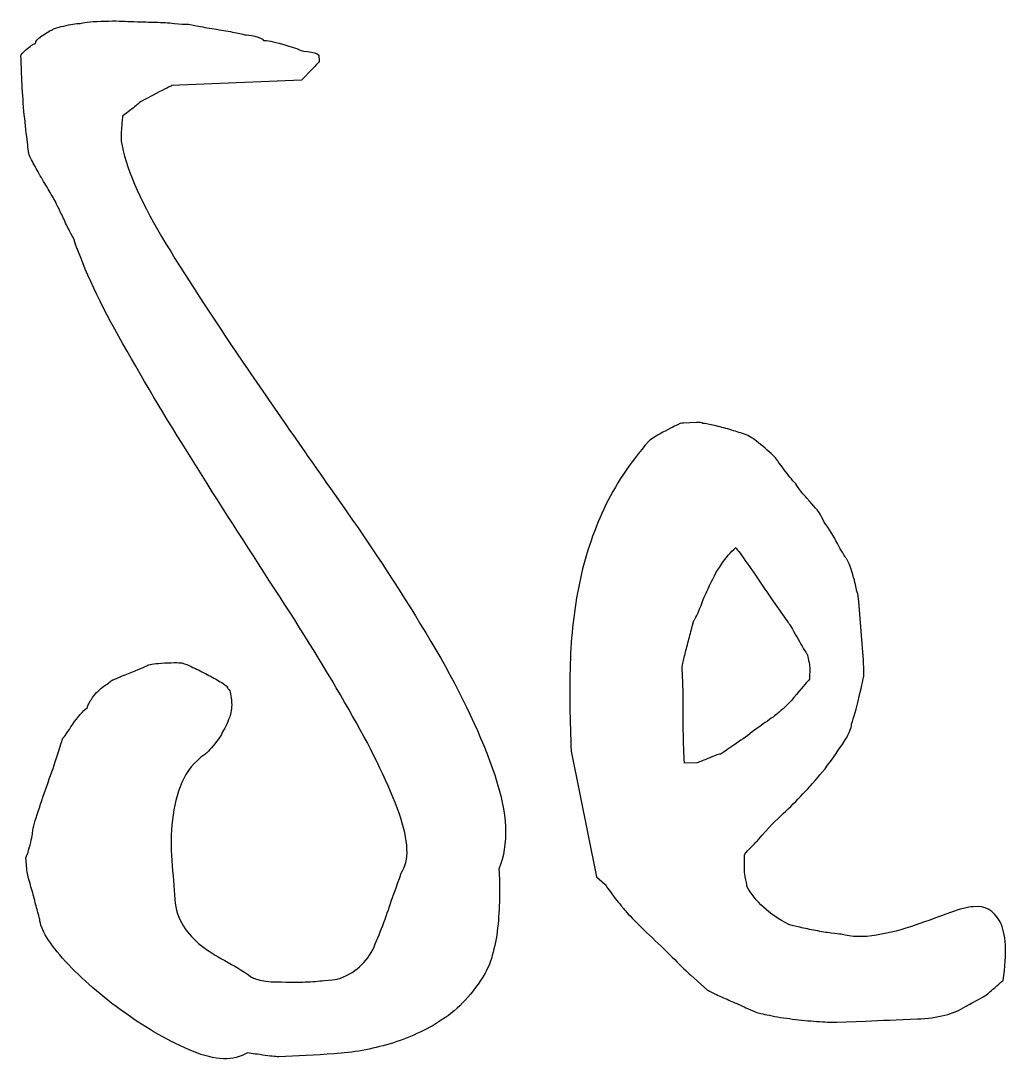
# Model space of a CAD drawing. Header units: centimetres. Extents: x -16.1 to 18, y -12.1 to -8.
# Drawn here: x 1.447 to 4.676, y -11.367 to -7.961 of the extents above; entities that cross this region are included whole.
import ezdxf

# ---------------------------------------------------------------- set-up
doc = ezdxf.new("R2010")
doc.units = ezdxf.units.CM
doc.header["$MEASUREMENT"] = 0
doc.layers.add('Layer 1', color=7, linetype='Continuous')

msp = doc.modelspace()

# ---------------------------------------------------------------- linework, layer by layer
at = {"layer": 'Layer 1', "color": 15}
for points, knots in [([(2.1893, -11.33953), (2.20357, -11.34177), (2.22273, -11.34452), (2.24688, -11.3477), (2.24688, -11.3477), (2.27103, -11.35105), (2.28598, -11.35251), (2.29165, -11.35225), (2.29165, -11.35225), (2.35043, -11.34984), (2.41085, -11.34667), (2.47239, -11.3428), (2.47239, -11.3428), (2.5341, -11.33875), (2.59511, -11.32784), (2.65553, -11.3098), (2.65553, -11.3098), (2.71612, -11.29183), (2.77318, -11.26545), (2.82672, -11.23082), (2.82672, -11.23082), (2.88035, -11.1961), (2.92693, -11.14548), (2.96681, -11.07896), (2.96681, -11.07896), (2.97669, -11.0616), (2.98546, -11.03866), (2.99301, -11.01012), (2.99301, -11.01012), (3.00067, -10.98159), (3.006, -10.951), (3.00909, -10.91842), (3.00909, -10.91842), (3.0121, -10.88585), (3.01381, -10.85406), (3.01424, -10.82295), (3.01424, -10.82295), (3.01458, -10.79183), (3.01373, -10.76365), (3.01175, -10.73829), (3.01175, -10.73829), (3.04493, -10.65794), (3.04037, -10.55506), (2.99809, -10.42976), (2.99809, -10.42976), (2.9558, -10.30438), (2.8917, -10.16808), (2.80549, -10.0206), (2.80549, -10.0206), (2.7193, -9.87296), (2.62072, -9.72041), (2.50986, -9.56262), (2.50986, -9.56262), (2.39891, -9.40483), (2.2926, -9.25177), (2.19085, -9.10353), (2.19085, -9.10353), (2.08918, -8.9552), (1.99954, -8.81777), (1.92202, -8.69101), (1.92202, -8.69101), (1.84451, -8.56442), (1.79673, -8.4576), (1.77867, -8.37089), (1.77867, -8.37089), (1.77498, -8.35971), (1.77421, -8.3414), (1.77644, -8.31588), (1.77644, -8.31588), (1.77858, -8.29044), (1.77962, -8.27626), (1.77944, -8.27343), (1.77944, -8.27343), (1.77944, -8.27343), (1.78736, -8.26749), (1.80342, -8.25554), (1.80342, -8.25554), (1.81933, -8.2436), (1.82981, -8.23466), (1.83505, -8.22883), (1.83505, -8.22883), (1.85121, -8.21972), (1.87278, -8.2082), (1.89994, -8.19436), (1.89994, -8.19436), (1.92692, -8.18052), (1.9405, -8.17365), (1.9405, -8.17365), (1.9405, -8.17365), (1.9405, -8.17365), (2.36556, -8.1562), (2.36556, -8.1562), (2.36556, -8.1562), (2.36556, -8.1562), (2.37329, -8.14813), (2.38894, -8.13197), (2.38894, -8.13197), (2.40458, -8.11581), (2.41627, -8.10335), (2.424, -8.09458), (2.424, -8.09458), (2.424, -8.09458), (2.42237, -8.07344), (2.42237, -8.07344), (2.42237, -8.07344), (2.41636, -8.06812), (2.40407, -8.06424), (2.38567, -8.06227), (2.38567, -8.06227), (2.3672, -8.06021), (2.35774, -8.05771), (2.35758, -8.05488), (2.35758, -8.05488), (2.35181, -8.05239), (2.33368, -8.04671), (2.30342, -8.03803), (2.30342, -8.03803), (2.27326, -8.02944), (2.25255, -8.02531), (2.2413, -8.02574), (2.2413, -8.02574), (2.23803, -8.02033), (2.22858, -8.01578), (2.21285, -8.01208), (2.21285, -8.01208), (2.19694, -8.00856), (2.18637, -8.00692), (2.18071, -8.0071), (2.18071, -8.0071), (2.17212, -8.0046), (2.15845, -8.00168), (2.13996, -7.99825), (2.13996, -7.99825), (2.12141, -7.99472), (2.1013, -7.99137), (2.07998, -7.98801), (2.07998, -7.98801), (2.05858, -7.98467), (2.03933, -7.98114), (2.02223, -7.97762), (2.02223, -7.97762), (2.00504, -7.9741), (1.99508, -7.97246), (1.99224, -7.97255), (1.99224, -7.97255), (1.98382, -7.97289), (1.96972, -7.97203), (1.94987, -7.96997), (1.94987, -7.96997), (1.92993, -7.96799), (1.90947, -7.9667), (1.88825, -7.96618), (1.88825, -7.96618), (1.86719, -7.96558), (1.84734, -7.96507), (1.82903, -7.96438), (1.82903, -7.96438), (1.81073, -7.96369), (1.80015, -7.96343), (1.79733, -7.96352), (1.79733, -7.96352), (1.77464, -7.96164), (1.74507, -7.96146), (1.70863, -7.96293), (1.70863, -7.96293), (1.6721, -7.96446), (1.64976, -7.96678), (1.6416, -7.96997), (1.6416, -7.96997), (1.62759, -7.97048), (1.60946, -7.97341), (1.58738, -7.97856), (1.58738, -7.97856), (1.56529, -7.98364), (1.55291, -7.98767), (1.55033, -7.99068), (1.55033, -7.99068), (1.54217, -7.99378), (1.53065, -8.00065), (1.51604, -8.01113), (1.51604, -8.01113), (1.50134, -8.02153), (1.4943, -8.02961), (1.49473, -8.03528), (1.49473, -8.03528), (1.48656, -8.03846), (1.47651, -8.04516), (1.46465, -8.05557), (1.46465, -8.05557), (1.45279, -8.06588), (1.44703, -8.07249), (1.4472, -8.07533), (1.4472, -8.07533), (1.44789, -8.08375), (1.44867, -8.10343), (1.44969, -8.13455), (1.44969, -8.13455), (1.45081, -8.16548), (1.45261, -8.19788), (1.45528, -8.23166), (1.45528, -8.23166), (1.45795, -8.26543), (1.46121, -8.29775), (1.46499, -8.32868), (1.46499, -8.32868), (1.46877, -8.35963), (1.47118, -8.38068), (1.47213, -8.39185), (1.47213, -8.39185), (1.4723, -8.39469), (1.47573, -8.40303), (1.48253, -8.41686), (1.48253, -8.41686), (1.48914, -8.43078), (1.49738, -8.44591), (1.50719, -8.46241), (1.50719, -8.46241), (1.51699, -8.47899), (1.5267, -8.49549), (1.53641, -8.51208), (1.53641, -8.51208), (1.54611, -8.52858), (1.55429, -8.54242), (1.56081, -8.55342), (1.56081, -8.55342), (1.56099, -8.55626), (1.56443, -8.5639), (1.57104, -8.57628), (1.57104, -8.57628), (1.57766, -8.58865), (1.58436, -8.60258), (1.59115, -8.61779), (1.59115, -8.61779), (1.59795, -8.633), (1.60464, -8.64624), (1.61118, -8.65724), (1.61118, -8.65724), (1.61771, -8.66824), (1.62097, -8.6752), (1.62123, -8.67803), (1.62123, -8.67803), (1.65423, -8.77549), (1.70751, -8.88901), (1.78099, -9.0187), (1.78099, -9.0187), (1.85456, -9.14839), (1.93552, -9.2834), (2.02395, -9.42374), (2.02395, -9.42374), (2.1123, -9.56408), (2.20219, -9.70434), (2.29346, -9.84459), (2.29346, -9.84459), (2.38464, -9.98493), (2.46466, -10.11565), (2.53323, -10.23709), (2.53323, -10.23709), (2.60191, -10.35852), (2.65243, -10.4644), (2.68492, -10.5548), (2.68492, -10.5548), (2.7174, -10.64522), (2.71973, -10.71079), (2.69197, -10.75144), (2.69197, -10.75144), (2.69197, -10.75144), (2.68853, -10.7615), (2.68157, -10.78152), (2.68157, -10.78152), (2.67478, -10.80154), (2.66894, -10.81727), (2.66421, -10.82879), (2.66421, -10.82879), (2.64625, -10.88602), (2.62588, -10.9405), (2.60319, -10.99225), (2.60319, -10.99225), (2.5805, -11.04399), (2.54037, -11.07948), (2.48279, -11.09882), (2.48279, -11.09882), (2.47437, -11.09916), (2.46036, -11.10045), (2.44094, -11.10269), (2.44094, -11.10269), (2.42125, -11.10491), (2.40037, -11.10646), (2.37794, -11.10732), (2.37794, -11.10732), (2.35551, -11.10826), (2.33437, -11.10844), (2.3146, -11.10783), (2.3146, -11.10783), (2.29483, -11.10723), (2.28074, -11.10706), (2.2724, -11.1074), (2.2724, -11.1074), (2.26672, -11.10766), (2.25462, -11.10603), (2.23605, -11.1026), (2.23605, -11.1026), (2.21749, -11.09907), (2.2052, -11.09469), (2.19918, -11.08928), (2.19918, -11.08928), (2.17237, -11.07062), (2.14427, -11.05344), (2.11488, -11.03771), (2.11488, -11.03771), (2.08548, -11.02189), (2.05953, -11.00539), (2.03709, -10.98794), (2.03709, -10.98794), (2.01458, -10.9705), (1.99533, -10.94945), (1.97934, -10.92461), (1.97934, -10.92461), (1.96336, -10.89995), (1.95399, -10.87064), (1.95133, -10.83695), (1.95133, -10.83695), (1.94824, -10.79751), (1.94488, -10.75531), (1.94136, -10.71028), (1.94136, -10.71028), (1.93784, -10.66524), (1.93853, -10.62073), (1.94351, -10.57681), (1.94351, -10.57681), (1.94858, -10.5328), (1.95872, -10.49216), (1.97411, -10.45486), (1.97411, -10.45486), (1.9894, -10.41747), (2.01441, -10.38679), (2.04921, -10.36282), (2.04921, -10.36282), (2.05455, -10.35972), (2.06563, -10.34803), (2.08221, -10.32758), (2.08221, -10.32758), (2.09898, -10.30713), (2.10714, -10.29406), (2.10671, -10.28847), (2.10671, -10.28847), (2.11178, -10.28255), (2.11736, -10.27249), (2.1233, -10.25814), (2.1233, -10.25814), (2.12923, -10.24379), (2.13215, -10.23666), (2.13215, -10.23666), (2.13215, -10.23666), (2.13662, -10.2223), (2.13817, -10.20528), (2.13662, -10.1856), (2.13662, -10.1856), (2.13482, -10.16309), (2.13103, -10.15054), (2.12519, -10.14796), (2.12519, -10.14796), (2.12476, -10.1423), (2.11788, -10.13559), (2.10464, -10.1276), (2.10464, -10.1276), (2.09125, -10.11969), (2.07732, -10.11178), (2.06262, -10.10396), (2.06262, -10.10396), (2.04793, -10.09606), (2.03246, -10.08823), (2.01639, -10.08041), (2.01639, -10.08041), (2.00031, -10.07268), (1.98793, -10.06743), (1.97934, -10.06494), (1.97934, -10.06494), (1.97634, -10.06237), (1.95933, -10.06159), (1.92847, -10.06289), (1.92847, -10.06289), (1.89761, -10.06409), (1.87665, -10.06641), (1.86565, -10.06967), (1.86565, -10.06967), (1.86031, -10.07268), (1.84193, -10.0805), (1.81056, -10.09313), (1.81056, -10.09313), (1.77919, -10.10568), (1.75667, -10.11505), (1.74309, -10.12132), (1.74309, -10.12132), (1.74052, -10.12416), (1.73587, -10.12785), (1.72926, -10.1325), (1.72926, -10.1325), (1.72255, -10.13696), (1.7192, -10.1392), (1.7192, -10.1392), (1.7192, -10.1392), (1.7058, -10.14822), (1.69343, -10.16077), (1.682, -10.17676), (1.682, -10.17676), (1.67065, -10.19274), (1.66506, -10.20357), (1.66557, -10.20915), (1.66557, -10.20915), (1.64959, -10.2211), (1.63344, -10.23941), (1.61711, -10.26406), (1.61711, -10.26406), (1.6007, -10.28882), (1.58995, -10.30395), (1.58479, -10.30987), (1.58479, -10.30987), (1.58247, -10.31555), (1.57732, -10.33137), (1.56949, -10.35706), (1.56949, -10.35706), (1.56168, -10.38284), (1.55197, -10.41146), (1.54036, -10.443), (1.54036, -10.443), (1.52876, -10.47454), (1.51793, -10.506), (1.50771, -10.53753), (1.50771, -10.53753), (1.49747, -10.56898), (1.49017, -10.59322), (1.48595, -10.61041), (1.48595, -10.61041), (1.48665, -10.61883), (1.48373, -10.63517), (1.47719, -10.65949), (1.47719, -10.65949), (1.47058, -10.68372), (1.46602, -10.69721), (1.46344, -10.70022), (1.46344, -10.70022), (1.46344, -10.70022), (1.46645, -10.73821), (1.46645, -10.73821), (1.46645, -10.73821), (1.46731, -10.74947), (1.47067, -10.76417), (1.47625, -10.78229), (1.47625, -10.78229), (1.48192, -10.80042), (1.48682, -10.81787), (1.49095, -10.83463), (1.49095, -10.83463), (1.49499, -10.85139), (1.49911, -10.86677), (1.50298, -10.88061), (1.50298, -10.88061), (1.50693, -10.89461), (1.50882, -10.90158), (1.50882, -10.90158), (1.50882, -10.90158), (1.51148, -10.93536), (1.53985, -10.98159), (1.59364, -11.04003), (1.59364, -11.04003), (1.64754, -11.09856), (1.71173, -11.15442), (1.78624, -11.20779), (1.78624, -11.20779), (1.86083, -11.26124), (1.93517, -11.30335), (2.00943, -11.33421), (2.00943, -11.33421), (2.08359, -11.36506), (2.14358, -11.36678), (2.1893, -11.33953)], [0, 0, 0, 0, 0.0083333, 0.0083333, 0.0083333, 0.0083333, 0.0166667, 0.0166667, 0.0166667, 0.0166667, 0.025, 0.025, 0.025, 0.025, 0.0333333, 0.0333333, 0.0333333, 0.0333333, 0.0416667, 0.0416667, 0.0416667, 0.0416667, 0.05, 0.05, 0.05, 0.05, 0.0583333, 0.0583333, 0.0583333, 0.0583333, 0.0666667, 0.0666667, 0.0666667, 0.0666667, 0.075, 0.075, 0.075, 0.075, 0.0833333, 0.0833333, 0.0833333, 0.0833333, 0.0916667, 0.0916667, 0.0916667, 0.0916667, 0.1, 0.1, 0.1, 0.1, 0.1083333, 0.1083333, 0.1083333, 0.1083333, 0.1166667, 0.1166667, 0.1166667, 0.1166667, 0.125, 0.125, 0.125, 0.125, 0.1333333, 0.1333333, 0.1333333, 0.1333333, 0.1416667, 0.1416667, 0.1416667, 0.1416667, 0.15, 0.15, 0.15, 0.15, 0.1583333, 0.1583333, 0.1583333, 0.1583333, 0.1666667, 0.1666667, 0.1666667, 0.1666667, 0.175, 0.175, 0.175, 0.175, 0.1833333, 0.1833333, 0.1833333, 0.1833333, 0.1916667, 0.1916667, 0.1916667, 0.1916667, 0.2, 0.2, 0.2, 0.2, 0.2083333, 0.2083333, 0.2083333, 0.2083333, 0.2166667, 0.2166667, 0.2166667, 0.2166667, 0.225, 0.225, 0.225, 0.225, 0.2333333, 0.2333333, 0.2333333, 0.2333333, 0.2416667, 0.2416667, 0.2416667, 0.2416667, 0.25, 0.25, 0.25, 0.25, 0.2583333, 0.2583333, 0.2583333, 0.2583333, 0.2666667, 0.2666667, 0.2666667, 0.2666667, 0.275, 0.275, 0.275, 0.275, 0.2833333, 0.2833333, 0.2833333, 0.2833333, 0.2916667, 0.2916667, 0.2916667, 0.2916667, 0.3, 0.3, 0.3, 0.3, 0.3083333, 0.3083333, 0.3083333, 0.3083333, 0.3166667, 0.3166667, 0.3166667, 0.3166667, 0.325, 0.325, 0.325, 0.325, 0.3333333, 0.3333333, 0.3333333, 0.3333333, 0.3416667, 0.3416667, 0.3416667, 0.3416667, 0.35, 0.35, 0.35, 0.35, 0.3583333, 0.3583333, 0.3583333, 0.3583333, 0.3666667, 0.3666667, 0.3666667, 0.3666667, 0.375, 0.375, 0.375, 0.375, 0.3833333, 0.3833333, 0.3833333, 0.3833333, 0.3916667, 0.3916667, 0.3916667, 0.3916667, 0.4, 0.4, 0.4, 0.4, 0.4083333, 0.4083333, 0.4083333, 0.4083333, 0.4166667, 0.4166667, 0.4166667, 0.4166667, 0.425, 0.425, 0.425, 0.425, 0.4333333, 0.4333333, 0.4333333, 0.4333333, 0.4416667, 0.4416667, 0.4416667, 0.4416667, 0.45, 0.45, 0.45, 0.45, 0.4583333, 0.4583333, 0.4583333, 0.4583333, 0.4666667, 0.4666667, 0.4666667, 0.4666667, 0.475, 0.475, 0.475, 0.475, 0.4833333, 0.4833333, 0.4833333, 0.4833333, 0.4916667, 0.4916667, 0.4916667, 0.4916667, 0.5, 0.5, 0.5, 0.5, 0.5083333, 0.5083333, 0.5083333, 0.5083333, 0.5166667, 0.5166667, 0.5166667, 0.5166667, 0.525, 0.525, 0.525, 0.525, 0.5333333, 0.5333333, 0.5333333, 0.5333333, 0.5416667, 0.5416667, 0.5416667, 0.5416667, 0.55, 0.55, 0.55, 0.55, 0.5583333, 0.5583333, 0.5583333, 0.5583333, 0.5666667, 0.5666667, 0.5666667, 0.5666667, 0.575, 0.575, 0.575, 0.575, 0.5833333, 0.5833333, 0.5833333, 0.5833333, 0.5916667, 0.5916667, 0.5916667, 0.5916667, 0.6, 0.6, 0.6, 0.6, 0.6083333, 0.6083333, 0.6083333, 0.6083333, 0.6166667, 0.6166667, 0.6166667, 0.6166667, 0.625, 0.625, 0.625, 0.625, 0.6333333, 0.6333333, 0.6333333, 0.6333333, 0.6416667, 0.6416667, 0.6416667, 0.6416667, 0.65, 0.65, 0.65, 0.65, 0.6583333, 0.6583333, 0.6583333, 0.6583333, 0.6666667, 0.6666667, 0.6666667, 0.6666667, 0.675, 0.675, 0.675, 0.675, 0.6833333, 0.6833333, 0.6833333, 0.6833333, 0.6916667, 0.6916667, 0.6916667, 0.6916667, 0.7, 0.7, 0.7, 0.7, 0.7083333, 0.7083333, 0.7083333, 0.7083333, 0.7166667, 0.7166667, 0.7166667, 0.7166667, 0.725, 0.725, 0.725, 0.725, 0.7333333, 0.7333333, 0.7333333, 0.7333333, 0.7416667, 0.7416667, 0.7416667, 0.7416667, 0.75, 0.75, 0.75, 0.75, 0.7583333, 0.7583333, 0.7583333, 0.7583333, 0.7666667, 0.7666667, 0.7666667, 0.7666667, 0.775, 0.775, 0.775, 0.775, 0.7833333, 0.7833333, 0.7833333, 0.7833333, 0.7916667, 0.7916667, 0.7916667, 0.7916667, 0.8, 0.8, 0.8, 0.8, 0.8083333, 0.8083333, 0.8083333, 0.8083333, 0.8166667, 0.8166667, 0.8166667, 0.8166667, 0.825, 0.825, 0.825, 0.825, 0.8333333, 0.8333333, 0.8333333, 0.8333333, 0.8416667, 0.8416667, 0.8416667, 0.8416667, 0.85, 0.85, 0.85, 0.85, 0.8583333, 0.8583333, 0.8583333, 0.8583333, 0.8666667, 0.8666667, 0.8666667, 0.8666667, 0.875, 0.875, 0.875, 0.875, 0.8833333, 0.8833333, 0.8833333, 0.8833333, 0.8916667, 0.8916667, 0.8916667, 0.8916667, 0.9, 0.9, 0.9, 0.9, 0.9083333, 0.9083333, 0.9083333, 0.9083333, 0.9166667, 0.9166667, 0.9166667, 0.9166667, 0.925, 0.925, 0.925, 0.925, 0.9333333, 0.9333333, 0.9333333, 0.9333333, 0.9416667, 0.9416667, 0.9416667, 0.9416667, 0.95, 0.95, 0.95, 0.95, 0.9583333, 0.9583333, 0.9583333, 0.9583333, 0.9666667, 0.9666667, 0.9666667, 0.9666667, 0.975, 0.975, 0.975, 0.975, 0.9833333, 0.9833333, 0.9833333, 0.9833333, 1, 1, 1, 1]), ([(3.24868, -10.35173), (3.24379, -10.25306), (3.24259, -10.15793), (3.24526, -10.06597), (3.24526, -10.06597), (3.24791, -9.97411), (3.25781, -9.88628), (3.27525, -9.80223), (3.27525, -9.80223), (3.29252, -9.71826), (3.31925, -9.63739), (3.35534, -9.55961), (3.35534, -9.55961), (3.39144, -9.48192), (3.44051, -9.40793), (3.50257, -9.33763), (3.50257, -9.33763), (3.50771, -9.33187), (3.52319, -9.32199), (3.5488, -9.30823), (3.5488, -9.30823), (3.57449, -9.29448), (3.59133, -9.28598), (3.59958, -9.28288), (3.59958, -9.28288), (3.60217, -9.27996), (3.60767, -9.27825), (3.61609, -9.2779), (3.61609, -9.2779), (3.61609, -9.2779), (3.63714, -9.27704), (3.63714, -9.27704), (3.63714, -9.27704), (3.63714, -9.27704), (3.65811, -9.27618), (3.65811, -9.27618), (3.65811, -9.27618), (3.66937, -9.27575), (3.67651, -9.27687), (3.67951, -9.27962), (3.67951, -9.27962), (3.6851, -9.27936), (3.69584, -9.281), (3.71157, -9.2846), (3.71157, -9.2846), (3.72738, -9.28821), (3.74388, -9.29251), (3.76115, -9.29741), (3.76115, -9.29741), (3.77843, -9.30239), (3.79433, -9.30729), (3.80885, -9.31245), (3.80885, -9.31245), (3.8232, -9.31743), (3.83205, -9.3213), (3.83498, -9.32405), (3.83498, -9.32405), (3.84091, -9.32663), (3.85431, -9.33669), (3.87546, -9.35413), (3.87546, -9.35413), (3.89651, -9.37158), (3.91173, -9.38576), (3.92101, -9.39667), (3.92101, -9.39667), (3.92426, -9.40226), (3.93373, -9.41523), (3.94937, -9.43577), (3.94937, -9.43577), (3.96501, -9.4564), (3.97437, -9.46801), (3.97739, -9.47058), (3.97739, -9.47058), (3.98048, -9.47333), (3.9852, -9.47952), (3.99157, -9.48915), (3.99157, -9.48915), (3.99792, -9.49868), (4.00729, -9.51029), (4.01958, -9.52395), (4.01958, -9.52395), (4.04424, -9.55119), (4.05826, -9.56752), (4.06144, -9.57311), (4.06144, -9.57311), (4.06469, -9.57861), (4.06968, -9.58832), (4.07647, -9.60207), (4.07647, -9.60207), (4.09229, -9.62398), (4.10672, -9.64744), (4.11996, -9.67228), (4.11996, -9.67228), (4.1332, -9.69712), (4.14291, -9.71371), (4.14918, -9.72187), (4.14918, -9.72187), (4.15545, -9.73012), (4.1625, -9.74748), (4.17014, -9.77395), (4.17014, -9.77395), (4.17788, -9.80051), (4.182, -9.81796), (4.18269, -9.82637), (4.18269, -9.82637), (4.18579, -9.82913), (4.18888, -9.8501), (4.19198, -9.88954), (4.19198, -9.88954), (4.19198, -9.88954), (4.19859, -9.97393), (4.19859, -9.97393), (4.19859, -9.97393), (4.19859, -9.97393), (4.20486, -10.0542), (4.20486, -10.0542), (4.20486, -10.0542), (4.20753, -10.08798), (4.20753, -10.10637), (4.20495, -10.10921), (4.20495, -10.10921), (4.20512, -10.11203), (4.20057, -10.13345), (4.19095, -10.17332), (4.19095, -10.17332), (4.18149, -10.21328), (4.17324, -10.24319), (4.16637, -10.26329), (4.16637, -10.26329), (4.16688, -10.26888), (4.16404, -10.27816), (4.15802, -10.29114), (4.15802, -10.29114), (4.15202, -10.30403), (4.14772, -10.31194), (4.14515, -10.31495), (4.14515, -10.31495), (4.11755, -10.35834), (4.09288, -10.39324), (4.07097, -10.41962), (4.07097, -10.41962), (4.04915, -10.44592), (4.02783, -10.47007), (4.00703, -10.49216), (4.00703, -10.49216), (3.98632, -10.51416), (3.96475, -10.53555), (3.94241, -10.55618), (3.94241, -10.55618), (3.92015, -10.57681), (3.89342, -10.60474), (3.86239, -10.63989), (3.86239, -10.63989), (3.85732, -10.64582), (3.84813, -10.65528), (3.83515, -10.6686), (3.83515, -10.6686), (3.82217, -10.68183), (3.81573, -10.68982), (3.81599, -10.69266), (3.81599, -10.69266), (3.81599, -10.69266), (3.81582, -10.69971), (3.81547, -10.7138), (3.81547, -10.7138), (3.81521, -10.72798), (3.8153, -10.73787), (3.81573, -10.74345), (3.81573, -10.74345), (3.81616, -10.74912), (3.81762, -10.75892), (3.82011, -10.77293), (3.82011, -10.77293), (3.82269, -10.78694), (3.82389, -10.79398), (3.82389, -10.79398), (3.82389, -10.79398), (3.85036, -10.84366), (3.89582, -10.88559), (3.96037, -10.91963), (3.96037, -10.91963), (3.96905, -10.92204), (3.98125, -10.92513), (3.99706, -10.92864), (3.99706, -10.92864), (4.01279, -10.93226), (4.02997, -10.93587), (4.04846, -10.93931), (4.04846, -10.93931), (4.0671, -10.94283), (4.08421, -10.94558), (4.09984, -10.94782), (4.09984, -10.94782), (4.11549, -10.94997), (4.12615, -10.951), (4.13174, -10.95074), (4.13174, -10.95074), (4.16628, -10.96062), (4.20512, -10.96182), (4.2481, -10.95443), (4.2481, -10.95443), (4.29124, -10.94696), (4.33326, -10.93613), (4.37434, -10.92177), (4.37434, -10.92177), (4.41551, -10.90725), (4.45306, -10.89375), (4.48727, -10.88104), (4.48727, -10.88104), (4.52147, -10.86841), (4.547, -10.8617), (4.56385, -10.86101), (4.56385, -10.86101), (4.60286, -10.85655), (4.63234, -10.87296), (4.65219, -10.91034), (4.65219, -10.91034), (4.67195, -10.94764), (4.67557, -11.01167), (4.66293, -11.1026), (4.66293, -11.1026), (4.65761, -11.10551), (4.65038, -11.11153), (4.64119, -11.12039), (4.64119, -11.12039), (4.63208, -11.12915), (4.62477, -11.13517), (4.61936, -11.13826), (4.61936, -11.13826), (4.61695, -11.14393), (4.60432, -11.15287), (4.58137, -11.16516), (4.58137, -11.16516), (4.55843, -11.17736), (4.54424, -11.18501), (4.53883, -11.1881), (4.53883, -11.1881), (4.50136, -11.21226), (4.44894, -11.22566), (4.38156, -11.22842), (4.38156, -11.22842), (4.31702, -11.23108), (4.26099, -11.2334), (4.21321, -11.23537), (4.21321, -11.23537), (4.21321, -11.23537), (4.11643, -11.23933), (4.11643, -11.23933), (4.11643, -11.23933), (4.10518, -11.23976), (4.08688, -11.23915), (4.06144, -11.23735), (4.06144, -11.23735), (4.03591, -11.23554), (4.00969, -11.23305), (3.98271, -11.22996), (3.98271, -11.22996), (3.95573, -11.22686), (3.93012, -11.22299), (3.9058, -11.21828), (3.9058, -11.21828), (3.88147, -11.21372), (3.86506, -11.2101), (3.85637, -11.20762), (3.85637, -11.20762), (3.85054, -11.20504), (3.84039, -11.20056), (3.82579, -11.19404), (3.82579, -11.19404), (3.81117, -11.18759), (3.79519, -11.18054), (3.77766, -11.17281), (3.77766, -11.17281), (3.76013, -11.16499), (3.74414, -11.15785), (3.72953, -11.1514), (3.72953, -11.1514), (3.71491, -11.14496), (3.70323, -11.13912), (3.69438, -11.13379), (3.69438, -11.13379), (3.69438, -11.13379), (3.6399, -11.08523), (3.6399, -11.08523), (3.6399, -11.08523), (3.62778, -11.07441), (3.61024, -11.05747), (3.58738, -11.03444), (3.58738, -11.03444), (3.56444, -11.01141), (3.54003, -10.98769), (3.51425, -10.96328), (3.51425, -10.96328), (3.4883, -10.93905), (3.46621, -10.91739), (3.4479, -10.89831), (3.4479, -10.89831), (3.42951, -10.87932), (3.4186, -10.86704), (3.41541, -10.86153), (3.41541, -10.86153), (3.41241, -10.85877), (3.40304, -10.84718), (3.38739, -10.82672), (3.38739, -10.82672), (3.37168, -10.80619), (3.36222, -10.79312), (3.35895, -10.78763), (3.35895, -10.78763), (3.35895, -10.78763), (3.33162, -10.7633), (3.33162, -10.7633), (3.33162, -10.7633), (3.33162, -10.7633), (3.24868, -10.35173), (3.24868, -10.35173)], [0, 0, 0, 0, 0.0125, 0.0125, 0.0125, 0.0125, 0.025, 0.025, 0.025, 0.025, 0.0375, 0.0375, 0.0375, 0.0375, 0.05, 0.05, 0.05, 0.05, 0.0625, 0.0625, 0.0625, 0.0625, 0.075, 0.075, 0.075, 0.075, 0.0875, 0.0875, 0.0875, 0.0875, 0.1, 0.1, 0.1, 0.1, 0.1125, 0.1125, 0.1125, 0.1125, 0.125, 0.125, 0.125, 0.125, 0.1375, 0.1375, 0.1375, 0.1375, 0.15, 0.15, 0.15, 0.15, 0.1625, 0.1625, 0.1625, 0.1625, 0.175, 0.175, 0.175, 0.175, 0.1875, 0.1875, 0.1875, 0.1875, 0.2, 0.2, 0.2, 0.2, 0.2125, 0.2125, 0.2125, 0.2125, 0.225, 0.225, 0.225, 0.225, 0.2375, 0.2375, 0.2375, 0.2375, 0.25, 0.25, 0.25, 0.25, 0.2625, 0.2625, 0.2625, 0.2625, 0.275, 0.275, 0.275, 0.275, 0.2875, 0.2875, 0.2875, 0.2875, 0.3, 0.3, 0.3, 0.3, 0.3125, 0.3125, 0.3125, 0.3125, 0.325, 0.325, 0.325, 0.325, 0.3375, 0.3375, 0.3375, 0.3375, 0.35, 0.35, 0.35, 0.35, 0.3625, 0.3625, 0.3625, 0.3625, 0.375, 0.375, 0.375, 0.375, 0.3875, 0.3875, 0.3875, 0.3875, 0.4, 0.4, 0.4, 0.4, 0.4125, 0.4125, 0.4125, 0.4125, 0.425, 0.425, 0.425, 0.425, 0.4375, 0.4375, 0.4375, 0.4375, 0.45, 0.45, 0.45, 0.45, 0.4625, 0.4625, 0.4625, 0.4625, 0.475, 0.475, 0.475, 0.475, 0.4875, 0.4875, 0.4875, 0.4875, 0.5, 0.5, 0.5, 0.5, 0.5125, 0.5125, 0.5125, 0.5125, 0.525, 0.525, 0.525, 0.525, 0.5375, 0.5375, 0.5375, 0.5375, 0.55, 0.55, 0.55, 0.55, 0.5625, 0.5625, 0.5625, 0.5625, 0.575, 0.575, 0.575, 0.575, 0.5875, 0.5875, 0.5875, 0.5875, 0.6, 0.6, 0.6, 0.6, 0.6125, 0.6125, 0.6125, 0.6125, 0.625, 0.625, 0.625, 0.625, 0.6375, 0.6375, 0.6375, 0.6375, 0.65, 0.65, 0.65, 0.65, 0.6625, 0.6625, 0.6625, 0.6625, 0.675, 0.675, 0.675, 0.675, 0.6875, 0.6875, 0.6875, 0.6875, 0.7, 0.7, 0.7, 0.7, 0.7125, 0.7125, 0.7125, 0.7125, 0.725, 0.725, 0.725, 0.725, 0.7375, 0.7375, 0.7375, 0.7375, 0.75, 0.75, 0.75, 0.75, 0.7625, 0.7625, 0.7625, 0.7625, 0.775, 0.775, 0.775, 0.775, 0.7875, 0.7875, 0.7875, 0.7875, 0.8, 0.8, 0.8, 0.8, 0.8125, 0.8125, 0.8125, 0.8125, 0.825, 0.825, 0.825, 0.825, 0.8375, 0.8375, 0.8375, 0.8375, 0.85, 0.85, 0.85, 0.85, 0.8625, 0.8625, 0.8625, 0.8625, 0.875, 0.875, 0.875, 0.875, 0.8875, 0.8875, 0.8875, 0.8875, 0.9, 0.9, 0.9, 0.9, 0.9125, 0.9125, 0.9125, 0.9125, 0.925, 0.925, 0.925, 0.925, 0.9375, 0.9375, 0.9375, 0.9375, 0.95, 0.95, 0.95, 0.95, 0.9625, 0.9625, 0.9625, 0.9625, 0.975, 0.975, 0.975, 0.975, 1, 1, 1, 1]), ([(3.78745, -9.68586), (3.75316, -9.71559), (3.72292, -9.76064), (3.6967, -9.82087), (3.6967, -9.82087), (3.6918, -9.82964), (3.68406, -9.84751), (3.67358, -9.87476), (3.67358, -9.87476), (3.66301, -9.902), (3.65519, -9.91867), (3.65003, -9.92443), (3.65003, -9.92443), (3.64788, -9.93311), (3.64461, -9.94524), (3.64015, -9.96087), (3.64015, -9.96087), (3.63585, -9.9766), (3.63147, -9.99302), (3.62717, -10.01011), (3.62717, -10.01011), (3.62287, -10.02722), (3.61919, -10.04217), (3.61592, -10.05506), (3.61592, -10.05506), (3.61274, -10.06787), (3.61119, -10.0757), (3.61144, -10.07852), (3.61144, -10.07852), (3.61231, -10.08978), (3.61325, -10.11024), (3.6142, -10.1398), (3.6142, -10.1398), (3.61506, -10.16944), (3.61549, -10.20116), (3.61531, -10.23503), (3.61531, -10.23503), (3.61514, -10.26888), (3.61557, -10.30068), (3.61644, -10.33033), (3.61644, -10.33033), (3.61738, -10.3599), (3.61833, -10.38034), (3.61919, -10.3916), (3.61919, -10.3916), (3.61919, -10.3916), (3.6612, -10.38989), (3.6612, -10.38989), (3.6612, -10.38989), (3.66945, -10.38671), (3.68312, -10.3812), (3.70212, -10.37338), (3.70212, -10.37338), (3.7212, -10.36549), (3.73366, -10.36144), (3.73915, -10.36127), (3.73915, -10.36127), (3.74715, -10.35535), (3.76115, -10.34554), (3.78127, -10.33205), (3.78127, -10.33205), (3.80129, -10.31847), (3.82123, -10.30429), (3.84125, -10.28925), (3.84125, -10.28925), (3.86119, -10.2743), (3.87984, -10.26089), (3.8972, -10.24886), (3.8972, -10.24886), (3.91447, -10.23692), (3.92582, -10.22797), (3.93089, -10.22205), (3.93089, -10.22205), (3.9443, -10.21311), (3.96251, -10.19463), (3.98572, -10.16687), (3.98572, -10.16687), (4.00892, -10.13911), (4.02302, -10.12236), (4.02818, -10.11643), (4.02818, -10.11643), (4.02801, -10.11367), (4.02818, -10.108), (4.02904, -10.09949), (4.02904, -10.09949), (4.02972, -10.09107), (4.0298, -10.08394), (4.02937, -10.07827), (4.02937, -10.07827), (4.02895, -10.07268), (4.02766, -10.06503), (4.02551, -10.05514), (4.02551, -10.05514), (4.02328, -10.04535), (4.02207, -10.03908), (4.0219, -10.03624), (4.0219, -10.03624), (4.0188, -10.03357), (4.00995, -10.01905), (3.99526, -9.99293), (3.99526, -9.99293), (3.98057, -9.96672), (3.96991, -9.94806), (3.96346, -9.93706), (3.96346, -9.93706), (3.9571, -9.92881), (3.94525, -9.91232), (3.92788, -9.88774), (3.92788, -9.88774), (3.91044, -9.86299), (3.89299, -9.83763), (3.87546, -9.81151), (3.87546, -9.81151), (3.85793, -9.78538), (3.84048, -9.76003), (3.82303, -9.73528), (3.82303, -9.73528), (3.80568, -9.71061), (3.79382, -9.69419), (3.78745, -9.68586)], [0, 0, 0, 0, 0.0322581, 0.0322581, 0.0322581, 0.0322581, 0.0645161, 0.0645161, 0.0645161, 0.0645161, 0.0967742, 0.0967742, 0.0967742, 0.0967742, 0.1290323, 0.1290323, 0.1290323, 0.1290323, 0.1612903, 0.1612903, 0.1612903, 0.1612903, 0.1935484, 0.1935484, 0.1935484, 0.1935484, 0.2258065, 0.2258065, 0.2258065, 0.2258065, 0.2580645, 0.2580645, 0.2580645, 0.2580645, 0.2903226, 0.2903226, 0.2903226, 0.2903226, 0.3225806, 0.3225806, 0.3225806, 0.3225806, 0.3548387, 0.3548387, 0.3548387, 0.3548387, 0.3870968, 0.3870968, 0.3870968, 0.3870968, 0.4193548, 0.4193548, 0.4193548, 0.4193548, 0.4516129, 0.4516129, 0.4516129, 0.4516129, 0.483871, 0.483871, 0.483871, 0.483871, 0.516129, 0.516129, 0.516129, 0.516129, 0.5483871, 0.5483871, 0.5483871, 0.5483871, 0.5806452, 0.5806452, 0.5806452, 0.5806452, 0.6129032, 0.6129032, 0.6129032, 0.6129032, 0.6451613, 0.6451613, 0.6451613, 0.6451613, 0.6774194, 0.6774194, 0.6774194, 0.6774194, 0.7096774, 0.7096774, 0.7096774, 0.7096774, 0.7419355, 0.7419355, 0.7419355, 0.7419355, 0.7741935, 0.7741935, 0.7741935, 0.7741935, 0.8064516, 0.8064516, 0.8064516, 0.8064516, 0.8387097, 0.8387097, 0.8387097, 0.8387097, 0.8709677, 0.8709677, 0.8709677, 0.8709677, 0.9032258, 0.9032258, 0.9032258, 0.9032258, 0.9354839, 0.9354839, 0.9354839, 0.9354839, 1, 1, 1, 1])]:
    msp.add_open_spline(points, degree=3, knots=knots, dxfattribs=at)

doc.saveas('drawing.dxf')
